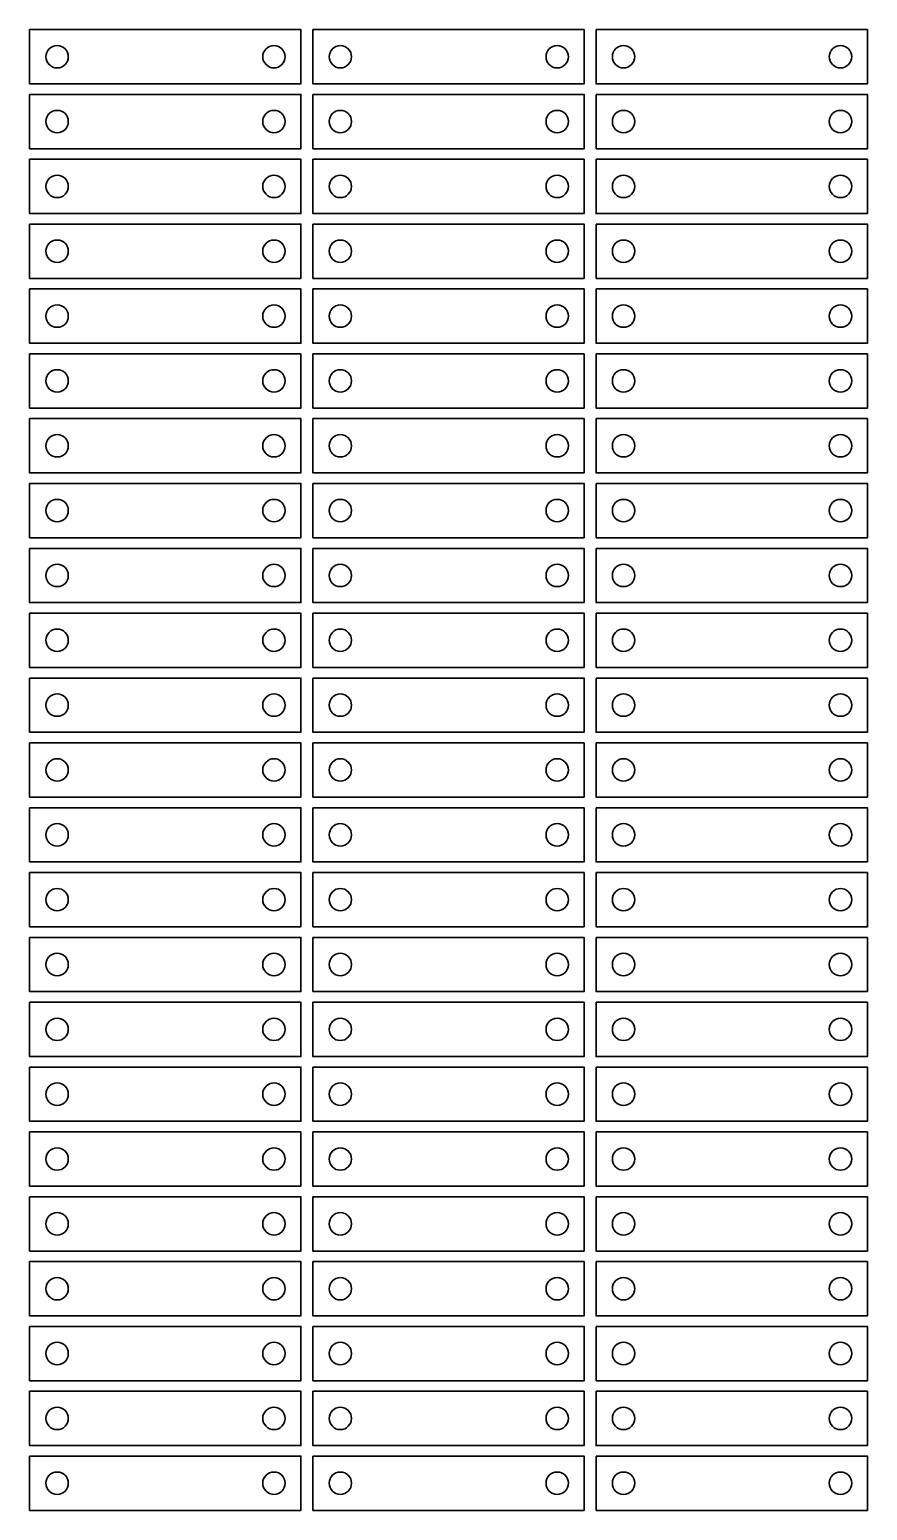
# Model space of a CAD drawing. Header units: inches. Extents: x 3 to 469, y -412 to -3.
# Drawn here: x 237.5 to 469.1, y -412 to -2.6 of the extents above; entities that cross this region are included whole.
import ezdxf

# ---------------------------------------------------------------- set-up
doc = ezdxf.new("R2010")
doc.units = ezdxf.units.IN
doc.header["$MEASUREMENT"] = 0
doc.layers.add('ShapeShifters_Middle', color=7, linetype='Continuous')

msp = doc.modelspace()

# ---------------------------------------------------------------- linework, layer by layer
at = {"layer": 'ShapeShifters_Middle', "color": 7, "lineweight": 35, "true_color": 0xffffff}
for points in [[(237.51, -2.59), (237.51, -17.59), (312.51, -17.59), (312.51, -2.59), (237.51, -2.59)], [(315.82, -2.59), (315.82, -17.59), (390.82, -17.59), (390.82, -2.59), (315.82, -2.59)], [(394.14, -2.59), (394.14, -17.59), (469.14, -17.59), (469.14, -2.59), (394.14, -2.59)], [(237.51, -20.52), (237.51, -35.52), (312.51, -35.52), (312.51, -20.52), (237.51, -20.52)], [(315.82, -20.52), (315.82, -35.52), (390.82, -35.52), (390.82, -20.52), (315.82, -20.52)], [(394.14, -20.52), (394.14, -35.52), (469.14, -35.52), (469.14, -20.52), (394.14, -20.52)], [(237.51, -38.45), (237.51, -53.45), (312.51, -53.45), (312.51, -38.45), (237.51, -38.45)], [(315.82, -38.45), (315.82, -53.45), (390.82, -53.45), (390.82, -38.45), (315.82, -38.45)], [(394.14, -38.45), (394.14, -53.45), (469.14, -53.45), (469.14, -38.45), (394.14, -38.45)], [(237.51, -56.38), (237.51, -71.38), (312.51, -71.38), (312.51, -56.38), (237.51, -56.38)], [(315.82, -56.38), (315.82, -71.38), (390.82, -71.38), (390.82, -56.38), (315.82, -56.38)], [(394.14, -56.38), (394.14, -71.38), (469.14, -71.38), (469.14, -56.38), (394.14, -56.38)], [(237.51, -74.31), (237.51, -89.31), (312.51, -89.31), (312.51, -74.31), (237.51, -74.31)], [(315.82, -74.31), (315.82, -89.31), (390.82, -89.31), (390.82, -74.31), (315.82, -74.31)], [(394.14, -74.31), (394.14, -89.31), (469.14, -89.31), (469.14, -74.31), (394.14, -74.31)], [(237.51, -92.24), (237.51, -107.24), (312.51, -107.24), (312.51, -92.24), (237.51, -92.24)], [(315.82, -92.24), (315.82, -107.24), (390.82, -107.24), (390.82, -92.24), (315.82, -92.24)], [(394.14, -92.24), (394.14, -107.24), (469.14, -107.24), (469.14, -92.24), (394.14, -92.24)], [(237.51, -110.16), (237.51, -125.16), (312.51, -125.16), (312.51, -110.16), (237.51, -110.16)], [(315.82, -110.16), (315.82, -125.16), (390.82, -125.16), (390.82, -110.16), (315.82, -110.16)], [(394.14, -110.16), (394.14, -125.16), (469.14, -125.16), (469.14, -110.16), (394.14, -110.16)], [(237.51, -128.09), (237.51, -143.09), (312.51, -143.09), (312.51, -128.09), (237.51, -128.09)], [(315.82, -128.09), (315.82, -143.09), (390.82, -143.09), (390.82, -128.09), (315.82, -128.09)], [(394.14, -128.09), (394.14, -143.09), (469.14, -143.09), (469.14, -128.09), (394.14, -128.09)], [(237.51, -146.02), (237.51, -161.02), (312.51, -161.02), (312.51, -146.02), (237.51, -146.02)], [(315.82, -146.02), (315.82, -161.02), (390.82, -161.02), (390.82, -146.02), (315.82, -146.02)], [(394.14, -146.02), (394.14, -161.02), (469.14, -161.02), (469.14, -146.02), (394.14, -146.02)], [(237.51, -163.95), (237.51, -178.95), (312.51, -178.95), (312.51, -163.95), (237.51, -163.95)], [(315.82, -163.95), (315.82, -178.95), (390.82, -178.95), (390.82, -163.95), (315.82, -163.95)], [(394.14, -163.95), (394.14, -178.95), (469.14, -178.95), (469.14, -163.95), (394.14, -163.95)], [(237.51, -181.88), (237.51, -196.88), (312.51, -196.88), (312.51, -181.88), (237.51, -181.88)], [(315.82, -181.88), (315.82, -196.88), (390.82, -196.88), (390.82, -181.88), (315.82, -181.88)], [(394.14, -181.88), (394.14, -196.88), (469.14, -196.88), (469.14, -181.88), (394.14, -181.88)], [(237.51, -199.81), (237.51, -214.81), (312.51, -214.81), (312.51, -199.81), (237.51, -199.81)], [(315.82, -199.81), (315.82, -214.81), (390.82, -214.81), (390.82, -199.81), (315.82, -199.81)], [(394.14, -199.81), (394.14, -214.81), (469.14, -214.81), (469.14, -199.81), (394.14, -199.81)], [(237.51, -217.74), (237.51, -232.74), (312.51, -232.74), (312.51, -217.74), (237.51, -217.74)], [(315.82, -217.74), (315.82, -232.74), (390.82, -232.74), (390.82, -217.74), (315.82, -217.74)], [(394.14, -217.74), (394.14, -232.74), (469.14, -232.74), (469.14, -217.74), (394.14, -217.74)], [(237.51, -235.67), (237.51, -250.67), (312.51, -250.67), (312.51, -235.67), (237.51, -235.67)], [(315.82, -235.67), (315.82, -250.67), (390.82, -250.67), (390.82, -235.67), (315.82, -235.67)], [(394.14, -235.67), (394.14, -250.67), (469.14, -250.67), (469.14, -235.67), (394.14, -235.67)], [(237.51, -253.6), (237.51, -268.6), (312.51, -268.6), (312.51, -253.6), (237.51, -253.6)], [(315.82, -253.6), (315.82, -268.6), (390.82, -268.6), (390.82, -253.6), (315.82, -253.6)], [(394.14, -253.6), (394.14, -268.6), (469.14, -268.6), (469.14, -253.6), (394.14, -253.6)], [(237.51, -271.53), (237.51, -286.53), (312.51, -286.53), (312.51, -271.53), (237.51, -271.53)], [(315.82, -271.53), (315.82, -286.53), (390.82, -286.53), (390.82, -271.53), (315.82, -271.53)], [(394.14, -271.53), (394.14, -286.53), (469.14, -286.53), (469.14, -271.53), (394.14, -271.53)], [(237.51, -289.45), (237.51, -304.45), (312.51, -304.45), (312.51, -289.45), (237.51, -289.45)], [(315.82, -289.45), (315.82, -304.45), (390.82, -304.45), (390.82, -289.45), (315.82, -289.45)], [(394.14, -289.45), (394.14, -304.45), (469.14, -304.45), (469.14, -289.45), (394.14, -289.45)], [(237.51, -307.38), (237.51, -322.38), (312.51, -322.38), (312.51, -307.38), (237.51, -307.38)], [(315.82, -307.38), (315.82, -322.38), (390.82, -322.38), (390.82, -307.38), (315.82, -307.38)], [(394.14, -307.38), (394.14, -322.38), (469.14, -322.38), (469.14, -307.38), (394.14, -307.38)], [(237.51, -325.31), (237.51, -340.31), (312.51, -340.31), (312.51, -325.31), (237.51, -325.31)], [(315.82, -325.31), (315.82, -340.31), (390.82, -340.31), (390.82, -325.31), (315.82, -325.31)], [(394.14, -325.31), (394.14, -340.31), (469.14, -340.31), (469.14, -325.31), (394.14, -325.31)], [(237.51, -343.24), (237.51, -358.24), (312.51, -358.24), (312.51, -343.24), (237.51, -343.24)], [(315.82, -343.24), (315.82, -358.24), (390.82, -358.24), (390.82, -343.24), (315.82, -343.24)], [(394.14, -343.24), (394.14, -358.24), (469.14, -358.24), (469.14, -343.24), (394.14, -343.24)], [(237.51, -361.17), (237.51, -376.17), (312.51, -376.17), (312.51, -361.17), (237.51, -361.17)], [(315.82, -361.17), (315.82, -376.17), (390.82, -376.17), (390.82, -361.17), (315.82, -361.17)], [(394.14, -361.17), (394.14, -376.17), (469.14, -376.17), (469.14, -361.17), (394.14, -361.17)], [(237.51, -379.1), (237.51, -394.1), (312.51, -394.1), (312.51, -379.1), (237.51, -379.1)], [(315.82, -379.1), (315.82, -394.1), (390.82, -394.1), (390.82, -379.1), (315.82, -379.1)], [(394.14, -379.1), (394.14, -394.1), (469.14, -394.1), (469.14, -379.1), (394.14, -379.1)], [(237.51, -397.03), (237.51, -412.03), (312.51, -412.03), (312.51, -397.03), (237.51, -397.03)], [(315.82, -397.03), (315.82, -412.03), (390.82, -412.03), (390.82, -397.03), (315.82, -397.03)], [(394.14, -397.03), (394.14, -412.03), (469.14, -412.03), (469.14, -397.03), (394.14, -397.03)]]:
    msp.add_lwpolyline(points, dxfattribs=at)
for points in [[(245.1, -13.18), (243.39, -13.18), (242, -11.79), (242, -10.08), (242, -8.37), (243.39, -6.98), (245.1, -6.98), (246.81, -6.98), (248.2, -8.37), (248.2, -10.08), (248.2, -11.79), (246.81, -13.18), (245.1, -13.18)], [(305.07, -13.18), (303.36, -13.18), (301.97, -11.79), (301.97, -10.08), (301.97, -8.37), (303.36, -6.98), (305.07, -6.98), (306.78, -6.98), (308.17, -8.37), (308.17, -10.08), (308.17, -11.79), (306.78, -13.18), (305.07, -13.18)], [(323.42, -13.18), (321.71, -13.18), (320.32, -11.79), (320.32, -10.08), (320.32, -8.37), (321.71, -6.98), (323.42, -6.98), (325.13, -6.98), (326.52, -8.37), (326.52, -10.08), (326.52, -11.79), (325.13, -13.18), (323.42, -13.18)], [(383.39, -13.18), (381.68, -13.18), (380.29, -11.79), (380.29, -10.08), (380.29, -8.37), (381.68, -6.98), (383.39, -6.98), (385.1, -6.98), (386.49, -8.37), (386.49, -10.08), (386.49, -11.79), (385.1, -13.18), (383.39, -13.18)], [(401.73, -13.18), (400.02, -13.18), (398.63, -11.79), (398.63, -10.08), (398.63, -8.37), (400.02, -6.98), (401.73, -6.98), (403.45, -6.98), (404.83, -8.37), (404.83, -10.08), (404.83, -11.79), (403.45, -13.18), (401.73, -13.18)], [(461.71, -13.18), (459.99, -13.18), (458.61, -11.79), (458.61, -10.08), (458.61, -8.37), (459.99, -6.98), (461.71, -6.98), (463.42, -6.98), (464.81, -8.37), (464.81, -10.08), (464.81, -11.79), (463.42, -13.18), (461.71, -13.18)], [(245.1, -31.11), (243.39, -31.11), (242, -29.72), (242, -28.01), (242, -26.3), (243.39, -24.91), (245.1, -24.91), (246.81, -24.91), (248.2, -26.3), (248.2, -28.01), (248.2, -29.72), (246.81, -31.11), (245.1, -31.11)], [(305.07, -31.11), (303.36, -31.11), (301.97, -29.72), (301.97, -28.01), (301.97, -26.3), (303.36, -24.91), (305.07, -24.91), (306.78, -24.91), (308.17, -26.3), (308.17, -28.01), (308.17, -29.72), (306.78, -31.11), (305.07, -31.11)], [(323.42, -31.11), (321.71, -31.11), (320.32, -29.72), (320.32, -28.01), (320.32, -26.3), (321.71, -24.91), (323.42, -24.91), (325.13, -24.91), (326.52, -26.3), (326.52, -28.01), (326.52, -29.72), (325.13, -31.11), (323.42, -31.11)], [(383.39, -31.11), (381.68, -31.11), (380.29, -29.72), (380.29, -28.01), (380.29, -26.3), (381.68, -24.91), (383.39, -24.91), (385.1, -24.91), (386.49, -26.3), (386.49, -28.01), (386.49, -29.72), (385.1, -31.11), (383.39, -31.11)], [(401.73, -31.11), (400.02, -31.11), (398.63, -29.72), (398.63, -28.01), (398.63, -26.3), (400.02, -24.91), (401.73, -24.91), (403.45, -24.91), (404.83, -26.3), (404.83, -28.01), (404.83, -29.72), (403.45, -31.11), (401.73, -31.11)], [(461.71, -31.11), (459.99, -31.11), (458.61, -29.72), (458.61, -28.01), (458.61, -26.3), (459.99, -24.91), (461.71, -24.91), (463.42, -24.91), (464.81, -26.3), (464.81, -28.01), (464.81, -29.72), (463.42, -31.11), (461.71, -31.11)], [(245.1, -49.04), (243.39, -49.04), (242, -47.65), (242, -45.94), (242, -44.23), (243.39, -42.84), (245.1, -42.84), (246.81, -42.84), (248.2, -44.23), (248.2, -45.94), (248.2, -47.65), (246.81, -49.04), (245.1, -49.04)], [(305.07, -49.04), (303.36, -49.04), (301.97, -47.65), (301.97, -45.94), (301.97, -44.23), (303.36, -42.84), (305.07, -42.84), (306.78, -42.84), (308.17, -44.23), (308.17, -45.94), (308.17, -47.65), (306.78, -49.04), (305.07, -49.04)], [(323.42, -49.04), (321.71, -49.04), (320.32, -47.65), (320.32, -45.94), (320.32, -44.23), (321.71, -42.84), (323.42, -42.84), (325.13, -42.84), (326.52, -44.23), (326.52, -45.94), (326.52, -47.65), (325.13, -49.04), (323.42, -49.04)], [(383.39, -49.04), (381.68, -49.04), (380.29, -47.65), (380.29, -45.94), (380.29, -44.23), (381.68, -42.84), (383.39, -42.84), (385.1, -42.84), (386.49, -44.23), (386.49, -45.94), (386.49, -47.65), (385.1, -49.04), (383.39, -49.04)], [(401.73, -49.04), (400.02, -49.04), (398.63, -47.65), (398.63, -45.94), (398.63, -44.23), (400.02, -42.84), (401.73, -42.84), (403.45, -42.84), (404.83, -44.23), (404.83, -45.94), (404.83, -47.65), (403.45, -49.04), (401.73, -49.04)], [(461.71, -49.04), (459.99, -49.04), (458.61, -47.65), (458.61, -45.94), (458.61, -44.23), (459.99, -42.84), (461.71, -42.84), (463.42, -42.84), (464.81, -44.23), (464.81, -45.94), (464.81, -47.65), (463.42, -49.04), (461.71, -49.04)], [(245.1, -66.97), (243.39, -66.97), (242, -65.58), (242, -63.87), (242, -62.16), (243.39, -60.77), (245.1, -60.77), (246.81, -60.77), (248.2, -62.16), (248.2, -63.87), (248.2, -65.58), (246.81, -66.97), (245.1, -66.97)], [(305.07, -66.97), (303.36, -66.97), (301.97, -65.58), (301.97, -63.87), (301.97, -62.16), (303.36, -60.77), (305.07, -60.77), (306.78, -60.77), (308.17, -62.16), (308.17, -63.87), (308.17, -65.58), (306.78, -66.97), (305.07, -66.97)], [(323.42, -66.97), (321.71, -66.97), (320.32, -65.58), (320.32, -63.87), (320.32, -62.16), (321.71, -60.77), (323.42, -60.77), (325.13, -60.77), (326.52, -62.16), (326.52, -63.87), (326.52, -65.58), (325.13, -66.97), (323.42, -66.97)], [(383.39, -66.97), (381.68, -66.97), (380.29, -65.58), (380.29, -63.87), (380.29, -62.16), (381.68, -60.77), (383.39, -60.77), (385.1, -60.77), (386.49, -62.16), (386.49, -63.87), (386.49, -65.58), (385.1, -66.97), (383.39, -66.97)], [(401.73, -66.97), (400.02, -66.97), (398.63, -65.58), (398.63, -63.87), (398.63, -62.16), (400.02, -60.77), (401.73, -60.77), (403.45, -60.77), (404.83, -62.16), (404.83, -63.87), (404.83, -65.58), (403.45, -66.97), (401.73, -66.97)], [(461.71, -66.97), (459.99, -66.97), (458.61, -65.58), (458.61, -63.87), (458.61, -62.16), (459.99, -60.77), (461.71, -60.77), (463.42, -60.77), (464.81, -62.16), (464.81, -63.87), (464.81, -65.58), (463.42, -66.97), (461.71, -66.97)], [(245.1, -84.9), (243.39, -84.9), (242, -83.51), (242, -81.8), (242, -80.08), (243.39, -78.7), (245.1, -78.7), (246.81, -78.7), (248.2, -80.08), (248.2, -81.8), (248.2, -83.51), (246.81, -84.9), (245.1, -84.9)], [(305.07, -84.9), (303.36, -84.9), (301.97, -83.51), (301.97, -81.8), (301.97, -80.08), (303.36, -78.7), (305.07, -78.7), (306.78, -78.7), (308.17, -80.08), (308.17, -81.8), (308.17, -83.51), (306.78, -84.9), (305.07, -84.9)], [(323.42, -84.9), (321.71, -84.9), (320.32, -83.51), (320.32, -81.8), (320.32, -80.08), (321.71, -78.7), (323.42, -78.7), (325.13, -78.7), (326.52, -80.08), (326.52, -81.8), (326.52, -83.51), (325.13, -84.9), (323.42, -84.9)], [(383.39, -84.9), (381.68, -84.9), (380.29, -83.51), (380.29, -81.8), (380.29, -80.08), (381.68, -78.7), (383.39, -78.7), (385.1, -78.7), (386.49, -80.08), (386.49, -81.8), (386.49, -83.51), (385.1, -84.9), (383.39, -84.9)], [(401.73, -84.9), (400.02, -84.9), (398.63, -83.51), (398.63, -81.8), (398.63, -80.08), (400.02, -78.7), (401.73, -78.7), (403.45, -78.7), (404.83, -80.08), (404.83, -81.8), (404.83, -83.51), (403.45, -84.9), (401.73, -84.9)], [(461.71, -84.9), (459.99, -84.9), (458.61, -83.51), (458.61, -81.8), (458.61, -80.08), (459.99, -78.7), (461.71, -78.7), (463.42, -78.7), (464.81, -80.08), (464.81, -81.8), (464.81, -83.51), (463.42, -84.9), (461.71, -84.9)], [(245.1, -102.83), (243.39, -102.83), (242, -101.44), (242, -99.73), (242, -98.01), (243.39, -96.63), (245.1, -96.63), (246.81, -96.63), (248.2, -98.01), (248.2, -99.73), (248.2, -101.44), (246.81, -102.83), (245.1, -102.83)], [(305.07, -102.83), (303.36, -102.83), (301.97, -101.44), (301.97, -99.73), (301.97, -98.01), (303.36, -96.63), (305.07, -96.63), (306.78, -96.63), (308.17, -98.01), (308.17, -99.73), (308.17, -101.44), (306.78, -102.83), (305.07, -102.83)], [(323.42, -102.83), (321.71, -102.83), (320.32, -101.44), (320.32, -99.73), (320.32, -98.01), (321.71, -96.63), (323.42, -96.63), (325.13, -96.63), (326.52, -98.01), (326.52, -99.73), (326.52, -101.44), (325.13, -102.83), (323.42, -102.83)], [(383.39, -102.83), (381.68, -102.83), (380.29, -101.44), (380.29, -99.73), (380.29, -98.01), (381.68, -96.63), (383.39, -96.63), (385.1, -96.63), (386.49, -98.01), (386.49, -99.73), (386.49, -101.44), (385.1, -102.83), (383.39, -102.83)], [(401.73, -102.83), (400.02, -102.83), (398.63, -101.44), (398.63, -99.73), (398.63, -98.01), (400.02, -96.63), (401.73, -96.63), (403.45, -96.63), (404.83, -98.01), (404.83, -99.73), (404.83, -101.44), (403.45, -102.83), (401.73, -102.83)], [(461.71, -102.83), (459.99, -102.83), (458.61, -101.44), (458.61, -99.73), (458.61, -98.01), (459.99, -96.63), (461.71, -96.63), (463.42, -96.63), (464.81, -98.01), (464.81, -99.73), (464.81, -101.44), (463.42, -102.83), (461.71, -102.83)], [(245.1, -120.75), (243.39, -120.75), (242, -119.37), (242, -117.65), (242, -115.94), (243.39, -114.55), (245.1, -114.55), (246.81, -114.55), (248.2, -115.94), (248.2, -117.65), (248.2, -119.37), (246.81, -120.75), (245.1, -120.75)], [(305.07, -120.75), (303.36, -120.75), (301.97, -119.37), (301.97, -117.65), (301.97, -115.94), (303.36, -114.55), (305.07, -114.55), (306.78, -114.55), (308.17, -115.94), (308.17, -117.65), (308.17, -119.37), (306.78, -120.75), (305.07, -120.75)], [(323.42, -120.75), (321.71, -120.75), (320.32, -119.37), (320.32, -117.65), (320.32, -115.94), (321.71, -114.55), (323.42, -114.55), (325.13, -114.55), (326.52, -115.94), (326.52, -117.65), (326.52, -119.37), (325.13, -120.75), (323.42, -120.75)], [(383.39, -120.75), (381.68, -120.75), (380.29, -119.37), (380.29, -117.65), (380.29, -115.94), (381.68, -114.55), (383.39, -114.55), (385.1, -114.55), (386.49, -115.94), (386.49, -117.65), (386.49, -119.37), (385.1, -120.75), (383.39, -120.75)], [(401.73, -120.75), (400.02, -120.75), (398.63, -119.37), (398.63, -117.65), (398.63, -115.94), (400.02, -114.55), (401.73, -114.55), (403.45, -114.55), (404.83, -115.94), (404.83, -117.65), (404.83, -119.37), (403.45, -120.75), (401.73, -120.75)], [(461.71, -120.75), (459.99, -120.75), (458.61, -119.37), (458.61, -117.65), (458.61, -115.94), (459.99, -114.55), (461.71, -114.55), (463.42, -114.55), (464.81, -115.94), (464.81, -117.65), (464.81, -119.37), (463.42, -120.75), (461.71, -120.75)], [(245.1, -138.68), (243.39, -138.68), (242, -137.3), (242, -135.58), (242, -133.87), (243.39, -132.48), (245.1, -132.48), (246.81, -132.48), (248.2, -133.87), (248.2, -135.58), (248.2, -137.3), (246.81, -138.68), (245.1, -138.68)], [(305.07, -138.68), (303.36, -138.68), (301.97, -137.3), (301.97, -135.58), (301.97, -133.87), (303.36, -132.48), (305.07, -132.48), (306.78, -132.48), (308.17, -133.87), (308.17, -135.58), (308.17, -137.3), (306.78, -138.68), (305.07, -138.68)], [(323.42, -138.68), (321.71, -138.68), (320.32, -137.3), (320.32, -135.58), (320.32, -133.87), (321.71, -132.48), (323.42, -132.48), (325.13, -132.48), (326.52, -133.87), (326.52, -135.58), (326.52, -137.3), (325.13, -138.68), (323.42, -138.68)], [(383.39, -138.68), (381.68, -138.68), (380.29, -137.3), (380.29, -135.58), (380.29, -133.87), (381.68, -132.48), (383.39, -132.48), (385.1, -132.48), (386.49, -133.87), (386.49, -135.58), (386.49, -137.3), (385.1, -138.68), (383.39, -138.68)], [(401.73, -138.68), (400.02, -138.68), (398.63, -137.3), (398.63, -135.58), (398.63, -133.87), (400.02, -132.48), (401.73, -132.48), (403.45, -132.48), (404.83, -133.87), (404.83, -135.58), (404.83, -137.3), (403.45, -138.68), (401.73, -138.68)], [(461.71, -138.68), (459.99, -138.68), (458.61, -137.3), (458.61, -135.58), (458.61, -133.87), (459.99, -132.48), (461.71, -132.48), (463.42, -132.48), (464.81, -133.87), (464.81, -135.58), (464.81, -137.3), (463.42, -138.68), (461.71, -138.68)], [(245.1, -156.61), (243.39, -156.61), (242, -155.22), (242, -153.51), (242, -151.8), (243.39, -150.41), (245.1, -150.41), (246.81, -150.41), (248.2, -151.8), (248.2, -153.51), (248.2, -155.22), (246.81, -156.61), (245.1, -156.61)], [(305.07, -156.61), (303.36, -156.61), (301.97, -155.22), (301.97, -153.51), (301.97, -151.8), (303.36, -150.41), (305.07, -150.41), (306.78, -150.41), (308.17, -151.8), (308.17, -153.51), (308.17, -155.22), (306.78, -156.61), (305.07, -156.61)], [(323.42, -156.61), (321.71, -156.61), (320.32, -155.22), (320.32, -153.51), (320.32, -151.8), (321.71, -150.41), (323.42, -150.41), (325.13, -150.41), (326.52, -151.8), (326.52, -153.51), (326.52, -155.22), (325.13, -156.61), (323.42, -156.61)], [(383.39, -156.61), (381.68, -156.61), (380.29, -155.22), (380.29, -153.51), (380.29, -151.8), (381.68, -150.41), (383.39, -150.41), (385.1, -150.41), (386.49, -151.8), (386.49, -153.51), (386.49, -155.22), (385.1, -156.61), (383.39, -156.61)], [(401.73, -156.61), (400.02, -156.61), (398.63, -155.22), (398.63, -153.51), (398.63, -151.8), (400.02, -150.41), (401.73, -150.41), (403.45, -150.41), (404.83, -151.8), (404.83, -153.51), (404.83, -155.22), (403.45, -156.61), (401.73, -156.61)], [(461.71, -156.61), (459.99, -156.61), (458.61, -155.22), (458.61, -153.51), (458.61, -151.8), (459.99, -150.41), (461.71, -150.41), (463.42, -150.41), (464.81, -151.8), (464.81, -153.51), (464.81, -155.22), (463.42, -156.61), (461.71, -156.61)], [(245.1, -174.54), (243.39, -174.54), (242, -173.15), (242, -171.44), (242, -169.73), (243.39, -168.34), (245.1, -168.34), (246.81, -168.34), (248.2, -169.73), (248.2, -171.44), (248.2, -173.15), (246.81, -174.54), (245.1, -174.54)], [(305.07, -174.54), (303.36, -174.54), (301.97, -173.15), (301.97, -171.44), (301.97, -169.73), (303.36, -168.34), (305.07, -168.34), (306.78, -168.34), (308.17, -169.73), (308.17, -171.44), (308.17, -173.15), (306.78, -174.54), (305.07, -174.54)], [(323.42, -174.54), (321.71, -174.54), (320.32, -173.15), (320.32, -171.44), (320.32, -169.73), (321.71, -168.34), (323.42, -168.34), (325.13, -168.34), (326.52, -169.73), (326.52, -171.44), (326.52, -173.15), (325.13, -174.54), (323.42, -174.54)], [(383.39, -174.54), (381.68, -174.54), (380.29, -173.15), (380.29, -171.44), (380.29, -169.73), (381.68, -168.34), (383.39, -168.34), (385.1, -168.34), (386.49, -169.73), (386.49, -171.44), (386.49, -173.15), (385.1, -174.54), (383.39, -174.54)], [(401.73, -174.54), (400.02, -174.54), (398.63, -173.15), (398.63, -171.44), (398.63, -169.73), (400.02, -168.34), (401.73, -168.34), (403.45, -168.34), (404.83, -169.73), (404.83, -171.44), (404.83, -173.15), (403.45, -174.54), (401.73, -174.54)], [(461.71, -174.54), (459.99, -174.54), (458.61, -173.15), (458.61, -171.44), (458.61, -169.73), (459.99, -168.34), (461.71, -168.34), (463.42, -168.34), (464.81, -169.73), (464.81, -171.44), (464.81, -173.15), (463.42, -174.54), (461.71, -174.54)], [(245.1, -192.47), (243.39, -192.47), (242, -191.08), (242, -189.37), (242, -187.66), (243.39, -186.27), (245.1, -186.27), (246.81, -186.27), (248.2, -187.66), (248.2, -189.37), (248.2, -191.08), (246.81, -192.47), (245.1, -192.47)], [(305.07, -192.47), (303.36, -192.47), (301.97, -191.08), (301.97, -189.37), (301.97, -187.66), (303.36, -186.27), (305.07, -186.27), (306.78, -186.27), (308.17, -187.66), (308.17, -189.37), (308.17, -191.08), (306.78, -192.47), (305.07, -192.47)], [(323.42, -192.47), (321.71, -192.47), (320.32, -191.08), (320.32, -189.37), (320.32, -187.66), (321.71, -186.27), (323.42, -186.27), (325.13, -186.27), (326.52, -187.66), (326.52, -189.37), (326.52, -191.08), (325.13, -192.47), (323.42, -192.47)], [(383.39, -192.47), (381.68, -192.47), (380.29, -191.08), (380.29, -189.37), (380.29, -187.66), (381.68, -186.27), (383.39, -186.27), (385.1, -186.27), (386.49, -187.66), (386.49, -189.37), (386.49, -191.08), (385.1, -192.47), (383.39, -192.47)], [(401.73, -192.47), (400.02, -192.47), (398.63, -191.08), (398.63, -189.37), (398.63, -187.66), (400.02, -186.27), (401.73, -186.27), (403.45, -186.27), (404.83, -187.66), (404.83, -189.37), (404.83, -191.08), (403.45, -192.47), (401.73, -192.47)], [(461.71, -192.47), (459.99, -192.47), (458.61, -191.08), (458.61, -189.37), (458.61, -187.66), (459.99, -186.27), (461.71, -186.27), (463.42, -186.27), (464.81, -187.66), (464.81, -189.37), (464.81, -191.08), (463.42, -192.47), (461.71, -192.47)], [(245.1, -210.4), (243.39, -210.4), (242, -209.01), (242, -207.3), (242, -205.59), (243.39, -204.2), (245.1, -204.2), (246.81, -204.2), (248.2, -205.59), (248.2, -207.3), (248.2, -209.01), (246.81, -210.4), (245.1, -210.4)], [(305.07, -210.4), (303.36, -210.4), (301.97, -209.01), (301.97, -207.3), (301.97, -205.59), (303.36, -204.2), (305.07, -204.2), (306.78, -204.2), (308.17, -205.59), (308.17, -207.3), (308.17, -209.01), (306.78, -210.4), (305.07, -210.4)], [(323.42, -210.4), (321.71, -210.4), (320.32, -209.01), (320.32, -207.3), (320.32, -205.59), (321.71, -204.2), (323.42, -204.2), (325.13, -204.2), (326.52, -205.59), (326.52, -207.3), (326.52, -209.01), (325.13, -210.4), (323.42, -210.4)], [(383.39, -210.4), (381.68, -210.4), (380.29, -209.01), (380.29, -207.3), (380.29, -205.59), (381.68, -204.2), (383.39, -204.2), (385.1, -204.2), (386.49, -205.59), (386.49, -207.3), (386.49, -209.01), (385.1, -210.4), (383.39, -210.4)], [(401.73, -210.4), (400.02, -210.4), (398.63, -209.01), (398.63, -207.3), (398.63, -205.59), (400.02, -204.2), (401.73, -204.2), (403.45, -204.2), (404.83, -205.59), (404.83, -207.3), (404.83, -209.01), (403.45, -210.4), (401.73, -210.4)], [(461.71, -210.4), (459.99, -210.4), (458.61, -209.01), (458.61, -207.3), (458.61, -205.59), (459.99, -204.2), (461.71, -204.2), (463.42, -204.2), (464.81, -205.59), (464.81, -207.3), (464.81, -209.01), (463.42, -210.4), (461.71, -210.4)], [(245.1, -228.33), (243.39, -228.33), (242, -226.94), (242, -225.23), (242, -223.52), (243.39, -222.13), (245.1, -222.13), (246.81, -222.13), (248.2, -223.52), (248.2, -225.23), (248.2, -226.94), (246.81, -228.33), (245.1, -228.33)], [(305.07, -228.33), (303.36, -228.33), (301.97, -226.94), (301.97, -225.23), (301.97, -223.52), (303.36, -222.13), (305.07, -222.13), (306.78, -222.13), (308.17, -223.52), (308.17, -225.23), (308.17, -226.94), (306.78, -228.33), (305.07, -228.33)], [(323.42, -228.33), (321.71, -228.33), (320.32, -226.94), (320.32, -225.23), (320.32, -223.52), (321.71, -222.13), (323.42, -222.13), (325.13, -222.13), (326.52, -223.52), (326.52, -225.23), (326.52, -226.94), (325.13, -228.33), (323.42, -228.33)], [(383.39, -228.33), (381.68, -228.33), (380.29, -226.94), (380.29, -225.23), (380.29, -223.52), (381.68, -222.13), (383.39, -222.13), (385.1, -222.13), (386.49, -223.52), (386.49, -225.23), (386.49, -226.94), (385.1, -228.33), (383.39, -228.33)], [(401.73, -228.33), (400.02, -228.33), (398.63, -226.94), (398.63, -225.23), (398.63, -223.52), (400.02, -222.13), (401.73, -222.13), (403.45, -222.13), (404.83, -223.52), (404.83, -225.23), (404.83, -226.94), (403.45, -228.33), (401.73, -228.33)], [(461.71, -228.33), (459.99, -228.33), (458.61, -226.94), (458.61, -225.23), (458.61, -223.52), (459.99, -222.13), (461.71, -222.13), (463.42, -222.13), (464.81, -223.52), (464.81, -225.23), (464.81, -226.94), (463.42, -228.33), (461.71, -228.33)], [(245.1, -246.26), (243.39, -246.26), (242, -244.87), (242, -243.16), (242, -241.45), (243.39, -240.06), (245.1, -240.06), (246.81, -240.06), (248.2, -241.45), (248.2, -243.16), (248.2, -244.87), (246.81, -246.26), (245.1, -246.26)], [(305.07, -246.26), (303.36, -246.26), (301.97, -244.87), (301.97, -243.16), (301.97, -241.45), (303.36, -240.06), (305.07, -240.06), (306.78, -240.06), (308.17, -241.45), (308.17, -243.16), (308.17, -244.87), (306.78, -246.26), (305.07, -246.26)], [(323.42, -246.26), (321.71, -246.26), (320.32, -244.87), (320.32, -243.16), (320.32, -241.45), (321.71, -240.06), (323.42, -240.06), (325.13, -240.06), (326.52, -241.45), (326.52, -243.16), (326.52, -244.87), (325.13, -246.26), (323.42, -246.26)], [(383.39, -246.26), (381.68, -246.26), (380.29, -244.87), (380.29, -243.16), (380.29, -241.45), (381.68, -240.06), (383.39, -240.06), (385.1, -240.06), (386.49, -241.45), (386.49, -243.16), (386.49, -244.87), (385.1, -246.26), (383.39, -246.26)], [(401.73, -246.26), (400.02, -246.26), (398.63, -244.87), (398.63, -243.16), (398.63, -241.45), (400.02, -240.06), (401.73, -240.06), (403.45, -240.06), (404.83, -241.45), (404.83, -243.16), (404.83, -244.87), (403.45, -246.26), (401.73, -246.26)], [(461.71, -246.26), (459.99, -246.26), (458.61, -244.87), (458.61, -243.16), (458.61, -241.45), (459.99, -240.06), (461.71, -240.06), (463.42, -240.06), (464.81, -241.45), (464.81, -243.16), (464.81, -244.87), (463.42, -246.26), (461.71, -246.26)], [(245.1, -264.19), (243.39, -264.19), (242, -262.8), (242, -261.09), (242, -259.37), (243.39, -257.99), (245.1, -257.99), (246.81, -257.99), (248.2, -259.37), (248.2, -261.09), (248.2, -262.8), (246.81, -264.19), (245.1, -264.19)], [(305.07, -264.19), (303.36, -264.19), (301.97, -262.8), (301.97, -261.09), (301.97, -259.37), (303.36, -257.99), (305.07, -257.99), (306.78, -257.99), (308.17, -259.37), (308.17, -261.09), (308.17, -262.8), (306.78, -264.19), (305.07, -264.19)], [(323.42, -264.19), (321.71, -264.19), (320.32, -262.8), (320.32, -261.09), (320.32, -259.37), (321.71, -257.99), (323.42, -257.99), (325.13, -257.99), (326.52, -259.37), (326.52, -261.09), (326.52, -262.8), (325.13, -264.19), (323.42, -264.19)], [(383.39, -264.19), (381.68, -264.19), (380.29, -262.8), (380.29, -261.09), (380.29, -259.37), (381.68, -257.99), (383.39, -257.99), (385.1, -257.99), (386.49, -259.37), (386.49, -261.09), (386.49, -262.8), (385.1, -264.19), (383.39, -264.19)], [(401.73, -264.19), (400.02, -264.19), (398.63, -262.8), (398.63, -261.09), (398.63, -259.37), (400.02, -257.99), (401.73, -257.99), (403.45, -257.99), (404.83, -259.37), (404.83, -261.09), (404.83, -262.8), (403.45, -264.19), (401.73, -264.19)], [(461.71, -264.19), (459.99, -264.19), (458.61, -262.8), (458.61, -261.09), (458.61, -259.37), (459.99, -257.99), (461.71, -257.99), (463.42, -257.99), (464.81, -259.37), (464.81, -261.09), (464.81, -262.8), (463.42, -264.19), (461.71, -264.19)], [(245.1, -282.12), (243.39, -282.12), (242, -280.73), (242, -279.02), (242, -277.3), (243.39, -275.92), (245.1, -275.92), (246.81, -275.92), (248.2, -277.3), (248.2, -279.02), (248.2, -280.73), (246.81, -282.12), (245.1, -282.12)], [(305.07, -282.12), (303.36, -282.12), (301.97, -280.73), (301.97, -279.02), (301.97, -277.3), (303.36, -275.92), (305.07, -275.92), (306.78, -275.92), (308.17, -277.3), (308.17, -279.02), (308.17, -280.73), (306.78, -282.12), (305.07, -282.12)], [(323.42, -282.12), (321.71, -282.12), (320.32, -280.73), (320.32, -279.02), (320.32, -277.3), (321.71, -275.92), (323.42, -275.92), (325.13, -275.92), (326.52, -277.3), (326.52, -279.02), (326.52, -280.73), (325.13, -282.12), (323.42, -282.12)], [(383.39, -282.12), (381.68, -282.12), (380.29, -280.73), (380.29, -279.02), (380.29, -277.3), (381.68, -275.92), (383.39, -275.92), (385.1, -275.92), (386.49, -277.3), (386.49, -279.02), (386.49, -280.73), (385.1, -282.12), (383.39, -282.12)], [(401.73, -282.12), (400.02, -282.12), (398.63, -280.73), (398.63, -279.02), (398.63, -277.3), (400.02, -275.92), (401.73, -275.92), (403.45, -275.92), (404.83, -277.3), (404.83, -279.02), (404.83, -280.73), (403.45, -282.12), (401.73, -282.12)], [(461.71, -282.12), (459.99, -282.12), (458.61, -280.73), (458.61, -279.02), (458.61, -277.3), (459.99, -275.92), (461.71, -275.92), (463.42, -275.92), (464.81, -277.3), (464.81, -279.02), (464.81, -280.73), (463.42, -282.12), (461.71, -282.12)], [(245.1, -300.04), (243.39, -300.04), (242, -298.66), (242, -296.94), (242, -295.23), (243.39, -293.84), (245.1, -293.84), (246.81, -293.84), (248.2, -295.23), (248.2, -296.94), (248.2, -298.66), (246.81, -300.04), (245.1, -300.04)], [(305.07, -300.04), (303.36, -300.04), (301.97, -298.66), (301.97, -296.94), (301.97, -295.23), (303.36, -293.84), (305.07, -293.84), (306.78, -293.84), (308.17, -295.23), (308.17, -296.94), (308.17, -298.66), (306.78, -300.04), (305.07, -300.04)], [(323.42, -300.04), (321.71, -300.04), (320.32, -298.66), (320.32, -296.94), (320.32, -295.23), (321.71, -293.84), (323.42, -293.84), (325.13, -293.84), (326.52, -295.23), (326.52, -296.94), (326.52, -298.66), (325.13, -300.04), (323.42, -300.04)], [(383.39, -300.04), (381.68, -300.04), (380.29, -298.66), (380.29, -296.94), (380.29, -295.23), (381.68, -293.84), (383.39, -293.84), (385.1, -293.84), (386.49, -295.23), (386.49, -296.94), (386.49, -298.66), (385.1, -300.04), (383.39, -300.04)], [(401.73, -300.04), (400.02, -300.04), (398.63, -298.66), (398.63, -296.94), (398.63, -295.23), (400.02, -293.84), (401.73, -293.84), (403.45, -293.84), (404.83, -295.23), (404.83, -296.94), (404.83, -298.66), (403.45, -300.04), (401.73, -300.04)], [(461.71, -300.04), (459.99, -300.04), (458.61, -298.66), (458.61, -296.94), (458.61, -295.23), (459.99, -293.84), (461.71, -293.84), (463.42, -293.84), (464.81, -295.23), (464.81, -296.94), (464.81, -298.66), (463.42, -300.04), (461.71, -300.04)], [(245.1, -317.97), (243.39, -317.97), (242, -316.59), (242, -314.87), (242, -313.16), (243.39, -311.77), (245.1, -311.77), (246.81, -311.77), (248.2, -313.16), (248.2, -314.87), (248.2, -316.59), (246.81, -317.97), (245.1, -317.97)], [(305.07, -317.97), (303.36, -317.97), (301.97, -316.59), (301.97, -314.87), (301.97, -313.16), (303.36, -311.77), (305.07, -311.77), (306.78, -311.77), (308.17, -313.16), (308.17, -314.87), (308.17, -316.59), (306.78, -317.97), (305.07, -317.97)], [(323.42, -317.97), (321.71, -317.97), (320.32, -316.59), (320.32, -314.87), (320.32, -313.16), (321.71, -311.77), (323.42, -311.77), (325.13, -311.77), (326.52, -313.16), (326.52, -314.87), (326.52, -316.59), (325.13, -317.97), (323.42, -317.97)], [(383.39, -317.97), (381.68, -317.97), (380.29, -316.59), (380.29, -314.87), (380.29, -313.16), (381.68, -311.77), (383.39, -311.77), (385.1, -311.77), (386.49, -313.16), (386.49, -314.87), (386.49, -316.59), (385.1, -317.97), (383.39, -317.97)], [(401.73, -317.97), (400.02, -317.97), (398.63, -316.59), (398.63, -314.87), (398.63, -313.16), (400.02, -311.77), (401.73, -311.77), (403.45, -311.77), (404.83, -313.16), (404.83, -314.87), (404.83, -316.59), (403.45, -317.97), (401.73, -317.97)], [(461.71, -317.97), (459.99, -317.97), (458.61, -316.59), (458.61, -314.87), (458.61, -313.16), (459.99, -311.77), (461.71, -311.77), (463.42, -311.77), (464.81, -313.16), (464.81, -314.87), (464.81, -316.59), (463.42, -317.97), (461.71, -317.97)], [(245.1, -335.9), (243.39, -335.9), (242, -334.51), (242, -332.8), (242, -331.09), (243.39, -329.7), (245.1, -329.7), (246.81, -329.7), (248.2, -331.09), (248.2, -332.8), (248.2, -334.51), (246.81, -335.9), (245.1, -335.9)], [(305.07, -335.9), (303.36, -335.9), (301.97, -334.51), (301.97, -332.8), (301.97, -331.09), (303.36, -329.7), (305.07, -329.7), (306.78, -329.7), (308.17, -331.09), (308.17, -332.8), (308.17, -334.51), (306.78, -335.9), (305.07, -335.9)], [(323.42, -335.9), (321.71, -335.9), (320.32, -334.51), (320.32, -332.8), (320.32, -331.09), (321.71, -329.7), (323.42, -329.7), (325.13, -329.7), (326.52, -331.09), (326.52, -332.8), (326.52, -334.51), (325.13, -335.9), (323.42, -335.9)], [(383.39, -335.9), (381.68, -335.9), (380.29, -334.51), (380.29, -332.8), (380.29, -331.09), (381.68, -329.7), (383.39, -329.7), (385.1, -329.7), (386.49, -331.09), (386.49, -332.8), (386.49, -334.51), (385.1, -335.9), (383.39, -335.9)], [(401.73, -335.9), (400.02, -335.9), (398.63, -334.51), (398.63, -332.8), (398.63, -331.09), (400.02, -329.7), (401.73, -329.7), (403.45, -329.7), (404.83, -331.09), (404.83, -332.8), (404.83, -334.51), (403.45, -335.9), (401.73, -335.9)], [(461.71, -335.9), (459.99, -335.9), (458.61, -334.51), (458.61, -332.8), (458.61, -331.09), (459.99, -329.7), (461.71, -329.7), (463.42, -329.7), (464.81, -331.09), (464.81, -332.8), (464.81, -334.51), (463.42, -335.9), (461.71, -335.9)], [(245.1, -353.83), (243.39, -353.83), (242, -352.44), (242, -350.73), (242, -349.02), (243.39, -347.63), (245.1, -347.63), (246.81, -347.63), (248.2, -349.02), (248.2, -350.73), (248.2, -352.44), (246.81, -353.83), (245.1, -353.83)], [(305.07, -353.83), (303.36, -353.83), (301.97, -352.44), (301.97, -350.73), (301.97, -349.02), (303.36, -347.63), (305.07, -347.63), (306.78, -347.63), (308.17, -349.02), (308.17, -350.73), (308.17, -352.44), (306.78, -353.83), (305.07, -353.83)], [(323.42, -353.83), (321.71, -353.83), (320.32, -352.44), (320.32, -350.73), (320.32, -349.02), (321.71, -347.63), (323.42, -347.63), (325.13, -347.63), (326.52, -349.02), (326.52, -350.73), (326.52, -352.44), (325.13, -353.83), (323.42, -353.83)], [(383.39, -353.83), (381.68, -353.83), (380.29, -352.44), (380.29, -350.73), (380.29, -349.02), (381.68, -347.63), (383.39, -347.63), (385.1, -347.63), (386.49, -349.02), (386.49, -350.73), (386.49, -352.44), (385.1, -353.83), (383.39, -353.83)], [(401.73, -353.83), (400.02, -353.83), (398.63, -352.44), (398.63, -350.73), (398.63, -349.02), (400.02, -347.63), (401.73, -347.63), (403.45, -347.63), (404.83, -349.02), (404.83, -350.73), (404.83, -352.44), (403.45, -353.83), (401.73, -353.83)], [(461.71, -353.83), (459.99, -353.83), (458.61, -352.44), (458.61, -350.73), (458.61, -349.02), (459.99, -347.63), (461.71, -347.63), (463.42, -347.63), (464.81, -349.02), (464.81, -350.73), (464.81, -352.44), (463.42, -353.83), (461.71, -353.83)], [(245.1, -371.76), (243.39, -371.76), (242, -370.37), (242, -368.66), (242, -366.95), (243.39, -365.56), (245.1, -365.56), (246.81, -365.56), (248.2, -366.95), (248.2, -368.66), (248.2, -370.37), (246.81, -371.76), (245.1, -371.76)], [(305.07, -371.76), (303.36, -371.76), (301.97, -370.37), (301.97, -368.66), (301.97, -366.95), (303.36, -365.56), (305.07, -365.56), (306.78, -365.56), (308.17, -366.95), (308.17, -368.66), (308.17, -370.37), (306.78, -371.76), (305.07, -371.76)], [(323.42, -371.76), (321.71, -371.76), (320.32, -370.37), (320.32, -368.66), (320.32, -366.95), (321.71, -365.56), (323.42, -365.56), (325.13, -365.56), (326.52, -366.95), (326.52, -368.66), (326.52, -370.37), (325.13, -371.76), (323.42, -371.76)], [(383.39, -371.76), (381.68, -371.76), (380.29, -370.37), (380.29, -368.66), (380.29, -366.95), (381.68, -365.56), (383.39, -365.56), (385.1, -365.56), (386.49, -366.95), (386.49, -368.66), (386.49, -370.37), (385.1, -371.76), (383.39, -371.76)], [(401.73, -371.76), (400.02, -371.76), (398.63, -370.37), (398.63, -368.66), (398.63, -366.95), (400.02, -365.56), (401.73, -365.56), (403.45, -365.56), (404.83, -366.95), (404.83, -368.66), (404.83, -370.37), (403.45, -371.76), (401.73, -371.76)], [(461.71, -371.76), (459.99, -371.76), (458.61, -370.37), (458.61, -368.66), (458.61, -366.95), (459.99, -365.56), (461.71, -365.56), (463.42, -365.56), (464.81, -366.95), (464.81, -368.66), (464.81, -370.37), (463.42, -371.76), (461.71, -371.76)], [(245.1, -389.69), (243.39, -389.69), (242, -388.3), (242, -386.59), (242, -384.88), (243.39, -383.49), (245.1, -383.49), (246.81, -383.49), (248.2, -384.88), (248.2, -386.59), (248.2, -388.3), (246.81, -389.69), (245.1, -389.69)], [(305.07, -389.69), (303.36, -389.69), (301.97, -388.3), (301.97, -386.59), (301.97, -384.88), (303.36, -383.49), (305.07, -383.49), (306.78, -383.49), (308.17, -384.88), (308.17, -386.59), (308.17, -388.3), (306.78, -389.69), (305.07, -389.69)], [(323.42, -389.69), (321.71, -389.69), (320.32, -388.3), (320.32, -386.59), (320.32, -384.88), (321.71, -383.49), (323.42, -383.49), (325.13, -383.49), (326.52, -384.88), (326.52, -386.59), (326.52, -388.3), (325.13, -389.69), (323.42, -389.69)], [(383.39, -389.69), (381.68, -389.69), (380.29, -388.3), (380.29, -386.59), (380.29, -384.88), (381.68, -383.49), (383.39, -383.49), (385.1, -383.49), (386.49, -384.88), (386.49, -386.59), (386.49, -388.3), (385.1, -389.69), (383.39, -389.69)], [(401.73, -389.69), (400.02, -389.69), (398.63, -388.3), (398.63, -386.59), (398.63, -384.88), (400.02, -383.49), (401.73, -383.49), (403.45, -383.49), (404.83, -384.88), (404.83, -386.59), (404.83, -388.3), (403.45, -389.69), (401.73, -389.69)], [(461.71, -389.69), (459.99, -389.69), (458.61, -388.3), (458.61, -386.59), (458.61, -384.88), (459.99, -383.49), (461.71, -383.49), (463.42, -383.49), (464.81, -384.88), (464.81, -386.59), (464.81, -388.3), (463.42, -389.69), (461.71, -389.69)], [(245.1, -407.62), (243.39, -407.62), (242, -406.23), (242, -404.52), (242, -402.81), (243.39, -401.42), (245.1, -401.42), (246.81, -401.42), (248.2, -402.81), (248.2, -404.52), (248.2, -406.23), (246.81, -407.62), (245.1, -407.62)], [(305.07, -407.62), (303.36, -407.62), (301.97, -406.23), (301.97, -404.52), (301.97, -402.81), (303.36, -401.42), (305.07, -401.42), (306.78, -401.42), (308.17, -402.81), (308.17, -404.52), (308.17, -406.23), (306.78, -407.62), (305.07, -407.62)], [(323.42, -407.62), (321.71, -407.62), (320.32, -406.23), (320.32, -404.52), (320.32, -402.81), (321.71, -401.42), (323.42, -401.42), (325.13, -401.42), (326.52, -402.81), (326.52, -404.52), (326.52, -406.23), (325.13, -407.62), (323.42, -407.62)], [(383.39, -407.62), (381.68, -407.62), (380.29, -406.23), (380.29, -404.52), (380.29, -402.81), (381.68, -401.42), (383.39, -401.42), (385.1, -401.42), (386.49, -402.81), (386.49, -404.52), (386.49, -406.23), (385.1, -407.62), (383.39, -407.62)], [(401.73, -407.62), (400.02, -407.62), (398.63, -406.23), (398.63, -404.52), (398.63, -402.81), (400.02, -401.42), (401.73, -401.42), (403.45, -401.42), (404.83, -402.81), (404.83, -404.52), (404.83, -406.23), (403.45, -407.62), (401.73, -407.62)], [(461.71, -407.62), (459.99, -407.62), (458.61, -406.23), (458.61, -404.52), (458.61, -402.81), (459.99, -401.42), (461.71, -401.42), (463.42, -401.42), (464.81, -402.81), (464.81, -404.52), (464.81, -406.23), (463.42, -407.62), (461.71, -407.62)]]:
    msp.add_open_spline(points, degree=3, knots=[0, 0, 0, 0, 1, 1, 1, 2, 2, 2, 3, 3, 3, 4, 4, 4, 4], dxfattribs=at)

doc.saveas('drawing.dxf')
